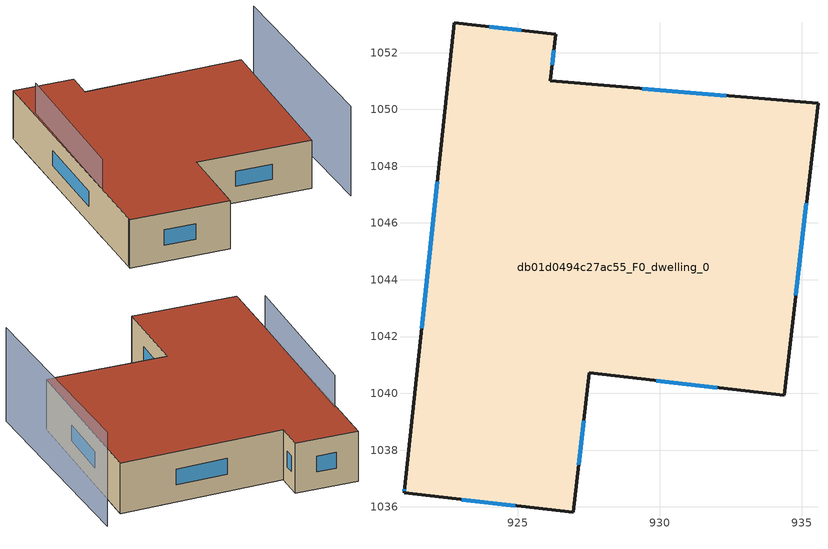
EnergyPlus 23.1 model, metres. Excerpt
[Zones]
db01d0494c27ac55_F0_dwelling_0
 floor ground (EU_floor_Construction): 935.57,1050.21 934.38,1039.93 927.52,1040.72 926.95,1035.8 920.99,1036.5 921.01,1036.69 922.76,1053.06 926.33,1052.64 926.14,1051 z0
 wall outside (EU_wall_Construction): 935.57,1050.21 926.14,1051 926.33,1052.64 922.76,1053.06 921.01,1036.69 920.99,1036.5 926.95,1035.8 927.52,1040.72 934.38,1039.93 935.57,1050.21 z0:3
 window (EU_Window_Construction): 932.34,1050.48 929.37,1050.73 / 934.78,1043.45 935.16,1046.69 / 929.87,1040.45 932.03,1040.2 / 927.14,1037.49 927.32,1039.04 / 923.03,1036.26 924.91,1036.04 / 921,1036.62 920.99,1036.56 / 922.16,1047.45 921.61,1042.29 / 925.11,1052.79 923.98,1052.92 / 926.21,1051.56 926.27,1052.08 z1.03:1.97
 roof outside (EU_roof_Construction): 934.38,1039.93 935.57,1050.21 926.14,1051 926.33,1052.64 922.76,1053.06 921.01,1036.69 920.99,1036.5 926.95,1035.8 927.52,1040.72 z3
shading: 935.82,1038.11 936.85,1051.13 z0:5.6; 922.53,1050.06 921.4,1040.38 z0:4.9
[Building]
EU S2 Campaign: North Axis=0; Terrain=City; Solar Distribution=FullExterior
[Site:Location]
Cape.Town.Intl.AP: Latitude=-33.965; Longitude=18.602; Time Zone=2; Elevation=46
[SizingPeriod:WeatherFileDays]
AnnualSizingPeriod: Begin Month=1; Begin Day of Month=1; End Month=12; End Day of Month=31; Day of Week for Start Day=Monday; Use Weather File Daylight Saving Period=No; Use Weather File Rain and Snow Indicators=No
[MATERIAL]
EU_InternalMass_Material: Roughness=MediumRough; Thickness=0.1; Conductivity=1; Density=1800; Specific Heat=900; Thermal Absorptance=0.9; Solar Absorptance=0.7; Visible Absorptance=0.7
[MATERIAL:NOMASS] Roughness=MediumRough; Thermal Absorptance=0.9; Solar Absorptance=0.7; Visible Absorptance=0.7
Name | Thermal Resistance
EU_wall_NoMass | 0.493876
EU_roof_NoMass | 0.449382
EU_floor_NoMass | 1.25
[WINDOWMATERIAL:SIMPLEGLAZINGSYSTEM]
EU_Window_SimpleGlazing: UFactor=4.4; Solar Heat Gain Coefficient=0.85; Visible Transmittance=0.85
[CONSTRUCTION]
EU_wall_Construction: EU_wall_NoMass
EU_roof_Construction: EU_roof_NoMass
EU_floor_Construction: EU_floor_NoMass
EU_Window_Construction: EU_Window_SimpleGlazing
EU_InternalMass_Construction: EU_InternalMass_Material
[ZONE]
db01d0494c27ac55_F0_dwelling_0: Type=1; Multiplier=1; Ceiling Height=autocalculate; Volume=503.324; Floor Area=autocalculate; Part of Total Floor Area=Yes
[INTERNALMASS]
db01d0494c27ac55_F0_dwelling_0_EU_InternalMass: Construction=EU_InternalMass_Construction; Zone or ZoneList=db01d0494c27ac55_F0_dwelling_0; Surface Area=167.775
[OTHEREQUIPMENT]
EU_Step8_InternalGain_db01d0494c27ac55_F0_dwelling_0_f000: Fuel Type=Electricity; Zone or ZoneList or Space or SpaceList=db01d0494c27ac55_F0_dwelling_0; Schedule=EU_Step8_GainSchedule_db01d0494c27ac55_F0_dwelling_0_f000; Design Level Calculation Method=Watts/Area; Power per Zone Floor Area=1; Fraction Latent=0; Fraction Radiant=0; Fraction Lost=0; Carbon Dioxide Generation Rate=0; EndUse Subcategory=EU_Step8_InternalGains
[ZONEVENTILATION:DESIGNFLOWRATE]
EU_ConstantAir_db01d0494c27ac55_F0_dwelling_0: Zone or ZoneList or Space or SpaceList=db01d0494c27ac55_F0_dwelling_0; Schedule=EU_AlwaysOn; Design Flow Rate Calculation Method=AirChanges/Hour; Air Changes per Hour=0.64; Ventilation Type=Natural; Fan Pressure Rise=0; Fan Total Efficiency=1; Constant Term Coefficient=1; Temperature Term Coefficient=0; Velocity Term Coefficient=0; Velocity Squared Term Coefficient=0; Minimum Indoor Temperature=-100; Maximum Indoor Temperature=100; Delta Temperature=-100; Minimum Outdoor Temperature=-100; Maximum Outdoor Temperature=100; Maximum Wind Speed=40
[HVACTEMPLATE:THERMOSTAT]
EU_HeatOnly_db01d0494c27ac55_F0_dwelling_0: Constant Heating Setpoint=20; Constant Cooling Setpoint=50
[HVACTEMPLATE:ZONE:IDEALLOADSAIRSYSTEM]
db01d0494c27ac55_F0_dwelling_0: Template Thermostat=EU_HeatOnly_db01d0494c27ac55_F0_dwelling_0; System Availability Schedule=EU_AlwaysOn; Maximum Heating Supply Air Temperature=50; Minimum Cooling Supply Air Temperature=13; Maximum Heating Supply Air Humidity Ratio=0.0156; Minimum Cooling Supply Air Humidity Ratio=0.0077; Heating Limit=NoLimit; Cooling Limit=NoLimit; Heating Availability Schedule=EU_AlwaysOn; Cooling Availability Schedule=EU_CoolingOff; Dehumidification Control Type=ConstantSensibleHeatRatio; Cooling Sensible Heat Ratio=0.7; Dehumidification Setpoint=60; Humidification Control Type=None; Humidification Setpoint=30; Outdoor Air Method=None; Outdoor Air Flow Rate per Person=0.00944; Outdoor Air Flow Rate per Zone Floor Area=0; Outdoor Air Flow Rate per Zone=0; Demand Controlled Ventilation Type=None; Outdoor Air Economizer Type=NoEconomizer; Heat Recovery Type=None; Sensible Heat Recovery Effectiveness=0.7; Latent Heat Recovery Effectiveness=0.65
[SIZING:ZONE]
db01d0494c27ac55_F0_dwelling_0: Zone Cooling Design Supply Air Temperature Input Method=SupplyAirTemperature; Zone Cooling Design Supply Air Temperature=13; Zone Heating Design Supply Air Temperature Input Method=SupplyAirTemperature; Zone Heating Design Supply Air Temperature=50; Zone Cooling Design Supply Air Humidity Ratio=0.008; Zone Heating Design Supply Air Humidity Ratio=0.008; Cooling Design Air Flow Method=DesignDay; Cooling Design Air Flow Rate=0; Cooling Minimum Air Flow per Zone Floor Area=0.000762; Cooling Minimum Air Flow=0; Cooling Minimum Air Flow Fraction=0.2; Heating Design Air Flow Method=DesignDay; Heating Design Air Flow Rate=0; Heating Maximum Air Flow per Zone Floor Area=0.002032; Heating Maximum Air Flow=0.141576; Heating Maximum Air Flow Fraction=0.3; Account for Dedicated Outdoor Air System=No; Dedicated Outdoor Air System Control Strategy=NeutralSupplyAir; Dedicated Outdoor Air Low Setpoint Temperature for Design=autosize; Dedicated Outdoor Air High Setpoint Temperature for Design=autosize; Zone Load Sizing Method=Sensible Load Only No Latent Load; Zone Latent Cooling Design Supply Air Humidity Ratio Input Method=HumidityRatioDifference; Zone Cooling Design Supply Air Humidity Ratio Difference=0.005; Zone Latent Heating Design Supply Air Humidity Ratio Input Method=HumidityRatioDifference; Zone Humidification Design Supply Air Humidity Ratio Difference=0.005
[SCHEDULE:CONSTANT]
Name | Hourly Value
EU_AlwaysOn | 1
EU_CoolingOff | 0
[SCHEDULE:FILE]
EU_Step8_GainSchedule_db01d0494c27ac55_F0_dwelling_0_f000: File=../../schedules/db01d0494c27ac55/db01d0494c27ac55_F0_dwelling_0_f000_gain.csv; Column Number=1; Rows to Skip at Top=0; Number of Hours of Data=8760; Column Separator=Comma; Interpolate to Timestep=No; Minutes per Item=60; Adjust Schedule for Daylight Savings=Yes
